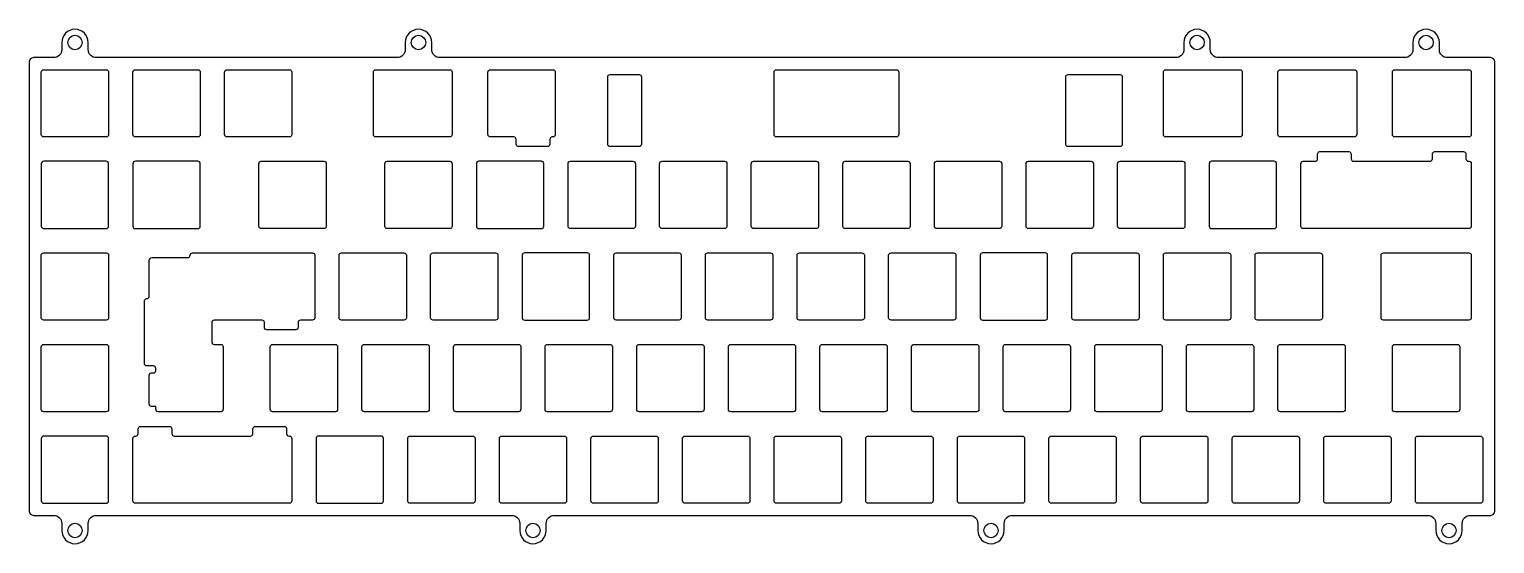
# Model space of a CAD drawing. Header units: millimetres. Extents: x -305 to 0, y -516 to -409.
import ezdxf

# ---------------------------------------------------------------- set-up
doc = ezdxf.new("R2010")
doc.units = ezdxf.units.MM
doc.layers.get('0').update_dxf_attribs({"linetype": 'CONTINUOUS'})

msp = doc.modelspace()

# ---------------------------------------------------------------- linework, layer by layer
for points in [[(-0.025, -509.05), (-0.025, -415.65, 0.414213562), (-0.925, -414.75), (-9.8375, -414.75, -0.414213562), (-11.5375, -413.05), (-11.5375, -411.6, 1), (-17.0375, -411.6), (-17.0375, -413.05, -0.414213562), (-18.7375, -414.75), (-57.4625, -414.75, -0.414213562), (-59.1625, -413.05), (-59.1625, -411.6, 1), (-64.6625, -411.6), (-64.6625, -413.05, -0.414213562), (-66.3625, -414.75), (-219.3875, -414.75, -0.414213562), (-221.0875, -413.05), (-221.0875, -411.6, 1), (-226.5875, -411.6), (-226.5875, -413.05, -0.414213562), (-228.2875, -414.75), (-290.825, -414.75, -0.414213562), (-292.525, -413.05), (-292.525, -411.6, 1), (-298.025, -411.6), (-298.025, -413.05, -0.414213562), (-299.725, -414.75), (-303.875, -414.75, 0.414213562), (-304.775, -415.65), (-304.775, -509.05, 0.414213562), (-303.875, -509.95), (-299.725, -509.95, -0.414213562), (-298.025, -511.65), (-298.025, -513.1, 1), (-292.525, -513.1), (-292.525, -511.65, -0.414213562), (-290.825, -509.95), (-204.475, -509.95, -0.414213562), (-202.775, -511.65), (-202.775, -513.1, 1), (-197.275, -513.1), (-197.275, -511.65, -0.414213562), (-195.575, -509.95), (-109.225, -509.95, -0.414213562), (-107.525, -511.65), (-107.525, -513.1, 1), (-102.025, -513.1), (-102.025, -511.65, -0.414213562), (-100.325, -509.95), (-13.975, -509.95, -0.414213562), (-12.275, -511.65), (-12.275, -513.1, 1), (-6.775, -513.1), (-6.775, -511.65, -0.414213562), (-5.075, -509.95), (-0.925, -509.95, 0.414213562)], [(-302.275, -430.75), (-302.275, -417.75, -0.414213562), (-301.775, -417.25), (-288.775, -417.25, -0.414213562), (-288.275, -417.75), (-288.275, -430.75, -0.414213562), (-288.775, -431.25), (-301.775, -431.25, -0.414213562)], [(-269.225, -417.75), (-269.225, -430.75, -0.414213562), (-269.725, -431.25), (-282.725, -431.25, -0.414213562), (-283.225, -430.75), (-283.225, -417.75, -0.414213562), (-282.725, -417.25), (-269.725, -417.25, -0.414213562)], [(-264.175, -430.75), (-264.175, -417.75, -0.414213562), (-263.675, -417.25), (-250.675, -417.25, -0.414213562), (-250.175, -417.75), (-250.175, -430.75, -0.414213562), (-250.675, -431.25), (-263.675, -431.25, -0.414213562)], [(-216.8375, -417.75), (-216.8375, -430.75, -0.414213562), (-217.3375, -431.25), (-232.71875, -431.25, -0.414213562), (-233.21875, -430.75), (-233.21875, -417.75, -0.414213562), (-232.71875, -417.25), (-217.3375, -417.25, -0.414213562)], [(-203.525, -431.75, 0.414213562), (-204.025, -431.25), (-208.90625, -431.25, -0.414213562), (-209.40625, -430.75), (-209.40625, -417.75, -0.414213562), (-208.90625, -417.25), (-195.90625, -417.25, -0.414213562), (-195.40625, -417.75), (-195.40625, -430.75, -0.414213562), (-195.90625, -431.25), (-196.025, -431.25, 0.414213562), (-196.525, -431.75), (-196.525, -432.75, -0.414213562), (-197.025, -433.25), (-203.025, -433.25, -0.414213562), (-203.525, -432.75)], [(-123.96875, -417.75), (-123.96875, -430.75, -0.414213562), (-124.46875, -431.25), (-149.375, -431.25, -0.414213562), (-149.875, -430.75), (-149.875, -417.75, -0.414213562), (-149.375, -417.25), (-124.46875, -417.25, -0.414213562)], [(-53.03125, -431.25), (-68.4125, -431.25, -0.414213562), (-68.9125, -430.75), (-68.9125, -417.75, -0.414213562), (-68.4125, -417.25), (-53.03125, -417.25, -0.414213562), (-52.53125, -417.75), (-52.53125, -430.75, -0.414213562)], [(-45.1, -430.75), (-45.1, -417.75, -0.414213562), (-44.6, -417.25), (-29.21875, -417.25, -0.414213562), (-28.71875, -417.75), (-28.71875, -430.75, -0.414213562), (-29.21875, -431.25), (-44.6, -431.25, -0.414213562)], [(-21.2875, -430.75), (-21.2875, -417.75, -0.414213562), (-20.7875, -417.25), (-5.40625, -417.25, -0.414213562), (-4.90625, -417.75), (-4.90625, -430.75, -0.414213562), (-5.40625, -431.25), (-20.7875, -431.25, -0.414213562)], [(-177.46875, -418.75), (-177.46875, -432.75, -0.414213562), (-177.96875, -433.25), (-183.96875, -433.25, -0.414213562), (-184.46875, -432.75), (-184.46875, -418.75, -0.414213562), (-183.96875, -418.25), (-177.96875, -418.25, -0.414213562)], [(-89.225, -432.75), (-89.225, -418.75, -0.414213562), (-88.725, -418.25), (-77.96875, -418.25, -0.414213562), (-77.46875, -418.75), (-77.46875, -432.75, -0.414213562), (-77.96875, -433.25), (-88.725, -433.25, -0.414213562)], [(-37.36925, -436.3, 0.414213562), (-36.86925, -435.8), (-36.86925, -434.8, -0.414213562), (-36.36925, -434.3), (-30.36925, -434.3, -0.414213562), (-29.86925, -434.8), (-29.86925, -435.8, 0.414213562), (-29.36925, -436.3), (-13.49325, -436.3, 0.414213562), (-12.99325, -435.8), (-12.99325, -434.8, -0.414213562), (-12.49325, -434.3), (-6.49325, -434.3, -0.414213562), (-5.99325, -434.8), (-5.99325, -435.8, 0.414213562), (-5.49325, -436.3), (-5.40625, -436.3, -0.414213562), (-4.90625, -436.8), (-4.90625, -449.8, -0.414213562), (-5.40625, -450.3), (-39.8375, -450.3, -0.414213562), (-40.3375, -449.8), (-40.3375, -436.8, -0.414213562), (-39.8375, -436.3)], [(-302.275, -449.8, 0.414213562), (-301.775, -450.3), (-288.775, -450.3, 0.414213562), (-288.275, -449.8), (-288.275, -436.8, 0.414213562), (-288.775, -436.3), (-301.775, -436.3, 0.414213562), (-302.275, -436.8)], [(-283.225, -449.8, 0.414213562), (-282.725, -450.3), (-269.725, -450.3, 0.414213562), (-269.225, -449.8), (-269.225, -436.8, 0.414213562), (-269.725, -436.3), (-282.725, -436.3, 0.414213562), (-283.225, -436.8)], [(-256.53125, -436.3), (-243.53125, -436.3, -0.414213562), (-243.03125, -436.8), (-243.03125, -449.8, -0.414213562), (-243.53125, -450.3), (-256.53125, -450.3, -0.414213562), (-257.03125, -449.8), (-257.03125, -436.8, -0.414213562)], [(-216.8375, -436.8), (-216.8375, -449.8, -0.414213562), (-217.3375, -450.3), (-230.3375, -450.3, -0.414213562), (-230.8375, -449.8), (-230.8375, -436.8, -0.414213562), (-230.3375, -436.3), (-217.3375, -436.3, -0.414213562)], [(-197.7875, -436.8, 0.414213562), (-198.2875, -436.3), (-211.2875, -436.3, 0.414213562), (-211.7875, -436.8), (-211.7875, -449.8, 0.414213562), (-211.2875, -450.3), (-198.2875, -450.3, 0.414213562), (-197.7875, -449.8)], [(-192.7375, -449.8), (-192.7375, -436.8, -0.414213562), (-192.2375, -436.3), (-179.2375, -436.3, -0.414213562), (-178.7375, -436.8), (-178.7375, -449.8, -0.414213562), (-179.2375, -450.3), (-192.2375, -450.3, -0.414213562)], [(-173.6875, -449.8), (-173.6875, -436.8, -0.414213562), (-173.1875, -436.3), (-160.1875, -436.3, -0.414213562), (-159.6875, -436.8), (-159.6875, -449.8, -0.414213562), (-160.1875, -450.3), (-173.1875, -450.3, -0.414213562)], [(-141.1375, -450.3), (-154.1375, -450.3, -0.414213562), (-154.6375, -449.8), (-154.6375, -436.8, -0.414213562), (-154.1375, -436.3), (-141.1375, -436.3, -0.414213562), (-140.6375, -436.8), (-140.6375, -449.8, -0.414213562)], [(-121.5875, -436.8), (-121.5875, -449.8, -0.414213562), (-122.0875, -450.3), (-135.0875, -450.3, -0.414213562), (-135.5875, -449.8), (-135.5875, -436.8, -0.414213562), (-135.0875, -436.3), (-122.0875, -436.3, -0.414213562)], [(-116.0375, -436.3), (-103.0375, -436.3, -0.414213562), (-102.5375, -436.8), (-102.5375, -449.8, -0.414213562), (-103.0375, -450.3), (-116.0375, -450.3, -0.414213562), (-116.5375, -449.8), (-116.5375, -436.8, -0.414213562)], [(-97.4875, -449.8), (-97.4875, -436.8, -0.414213562), (-96.9875, -436.3), (-83.9875, -436.3, -0.414213562), (-83.4875, -436.8), (-83.4875, -449.8, -0.414213562), (-83.9875, -450.3), (-96.9875, -450.3, -0.414213562)], [(-78.4375, -449.8), (-78.4375, -436.8, -0.414213562), (-77.9375, -436.3), (-64.9375, -436.3, -0.414213562), (-64.4375, -436.8), (-64.4375, -449.8, -0.414213562), (-64.9375, -450.3), (-77.9375, -450.3, -0.414213562)], [(-59.3875, -449.8, 0.414213562), (-58.8875, -450.3), (-45.8875, -450.3, 0.414213562), (-45.3875, -449.8), (-45.3875, -436.8, 0.414213562), (-45.8875, -436.3), (-58.8875, -436.3, 0.414213562), (-59.3875, -436.8)], [(-302.275, -468.85), (-302.275, -455.85, -0.414213562), (-301.775, -455.35), (-288.775, -455.35, -0.414213562), (-288.275, -455.85), (-288.275, -468.85, -0.414213562), (-288.775, -469.35), (-301.775, -469.35, -0.414213562)], [(-255.88075, -469.85, 0.414213562), (-256.38075, -469.35), (-266.34375, -469.35, 0.414213562), (-266.84375, -469.85), (-266.84375, -473.9, 0.414213562), (-266.34375, -474.4), (-264.9625, -474.4, -0.414213562), (-264.4625, -474.9), (-264.4625, -487.9, -0.414213562), (-264.9625, -488.4), (-277.9625, -488.4, -0.414213562), (-278.4625, -487.9), (-278.4625, -487.313), (-279.34375, -487.313, -0.414213562), (-279.84375, -486.813), (-279.84375, -480.813, -0.414213562), (-279.34375, -480.313), (-278.9625, -480.313, 0.414213562), (-278.4625, -479.813), (-278.4625, -479.375, 0.414213562), (-278.9625, -478.875), (-280.34375, -478.875, -0.414213562), (-280.84375, -478.375), (-280.84375, -465.375, -0.414213562), (-280.34375, -464.875, 0.414213562), (-279.84375, -464.375), (-279.84375, -456.937, -0.231177905), (-279.65112, -456.54263, -0.231177905), (-279.25675, -456.35), (-271.81875, -456.35, 0.414213562), (-271.31875, -455.85, -0.414213562), (-270.81875, -455.35), (-245.9125, -455.35, -0.414213562), (-245.4125, -455.85), (-245.4125, -468.85, -0.414213562), (-245.9125, -469.35), (-248.38075, -469.35, 0.414213562), (-248.88075, -469.85), (-248.88075, -470.85, -0.414213562), (-249.38075, -471.35), (-255.38075, -471.35, -0.414213562), (-255.88075, -470.85)], [(-226.3625, -455.85), (-226.3625, -468.85, -0.414213562), (-226.8625, -469.35), (-239.8625, -469.35, -0.414213562), (-240.3625, -468.85), (-240.3625, -455.85, -0.414213562), (-239.8625, -455.35), (-226.8625, -455.35, -0.414213562)], [(-221.3125, -468.85), (-221.3125, -455.85, -0.414213562), (-220.8125, -455.35), (-207.8125, -455.35, -0.414213562), (-207.3125, -455.85), (-207.3125, -468.85, -0.414213562), (-207.8125, -469.35), (-220.8125, -469.35, -0.414213562)], [(-188.7625, -469.35, 0.414213562), (-188.2625, -468.85), (-188.2625, -455.85, 0.414213562), (-188.7625, -455.35), (-201.7625, -455.35, 0.414213562), (-202.2625, -455.85), (-202.2625, -468.85, 0.414213562), (-201.7625, -469.35)], [(-183.2125, -468.85), (-183.2125, -455.85, -0.414213562), (-182.7125, -455.35), (-169.7125, -455.35, -0.414213562), (-169.2125, -455.85), (-169.2125, -468.85, -0.414213562), (-169.7125, -469.35), (-182.7125, -469.35, -0.414213562)], [(-150.6625, -469.35), (-163.6625, -469.35, -0.414213562), (-164.1625, -468.85), (-164.1625, -455.85, -0.414213562), (-163.6625, -455.35), (-150.6625, -455.35, -0.414213562), (-150.1625, -455.85), (-150.1625, -468.85, -0.414213562)], [(-145.1125, -468.85), (-145.1125, -455.85, -0.414213562), (-144.6125, -455.35), (-131.6125, -455.35, -0.414213562), (-131.1125, -455.85), (-131.1125, -468.85, -0.414213562), (-131.6125, -469.35), (-144.6125, -469.35, -0.414213562)], [(-112.0625, -455.85), (-112.0625, -468.85, -0.414213562), (-112.5625, -469.35), (-125.5625, -469.35, -0.414213562), (-126.0625, -468.85), (-126.0625, -455.85, -0.414213562), (-125.5625, -455.35), (-112.5625, -455.35, -0.414213562)], [(-107.0125, -468.85, 0.414213562), (-106.5125, -469.35), (-93.5125, -469.35, 0.414213562), (-93.0125, -468.85), (-93.0125, -455.85, 0.414213562), (-93.5125, -455.35), (-106.5125, -455.35, 0.414213562), (-107.0125, -455.85)], [(-87.9625, -468.85), (-87.9625, -455.85, -0.414213562), (-87.4625, -455.35), (-74.4625, -455.35, -0.414213562), (-73.9625, -455.85), (-73.9625, -468.85, -0.414213562), (-74.4625, -469.35), (-87.4625, -469.35, -0.414213562)], [(-68.4125, -455.35), (-55.4125, -455.35, -0.414213562), (-54.9125, -455.85), (-54.9125, -468.85, -0.414213562), (-55.4125, -469.35), (-68.4125, -469.35, -0.414213562), (-68.9125, -468.85), (-68.9125, -455.85, -0.414213562)], [(-49.8625, -468.85), (-49.8625, -455.85, -0.414213562), (-49.3625, -455.35), (-36.3625, -455.35, -0.414213562), (-35.8625, -455.85), (-35.8625, -468.85, -0.414213562), (-36.3625, -469.35), (-49.3625, -469.35, -0.414213562)], [(-4.90625, -455.85), (-4.90625, -468.85, -0.414213562), (-5.40625, -469.35), (-23.16875, -469.35, -0.414213562), (-23.66875, -468.85), (-23.66875, -455.85, -0.414213562), (-23.16875, -455.35), (-5.40625, -455.35, -0.414213562)], [(-302.275, -487.9), (-302.275, -474.9, -0.414213562), (-301.775, -474.4), (-288.775, -474.4, -0.414213562), (-288.275, -474.9), (-288.275, -487.9, -0.414213562), (-288.775, -488.4), (-301.775, -488.4, -0.414213562)], [(-241.15, -488.4), (-254.15, -488.4, -0.414213562), (-254.65, -487.9), (-254.65, -474.9, -0.414213562), (-254.15, -474.4), (-241.15, -474.4, -0.414213562), (-240.65, -474.9), (-240.65, -487.9, -0.414213562)], [(-235.6, -487.9), (-235.6, -474.9, -0.414213562), (-235.1, -474.4), (-222.1, -474.4, -0.414213562), (-221.6, -474.9), (-221.6, -487.9, -0.414213562), (-222.1, -488.4), (-235.1, -488.4, -0.414213562)], [(-216.55, -487.9), (-216.55, -474.9, -0.414213562), (-216.05, -474.4), (-203.05, -474.4, -0.414213562), (-202.55, -474.9), (-202.55, -487.9, -0.414213562), (-203.05, -488.4), (-216.05, -488.4, -0.414213562)], [(-197.5, -487.9), (-197.5, -474.9, -0.414213562), (-197, -474.4), (-184, -474.4, -0.414213562), (-183.5, -474.9), (-183.5, -487.9, -0.414213562), (-184, -488.4), (-197, -488.4, -0.414213562)], [(-178.45, -487.9), (-178.45, -474.9, -0.414213562), (-177.95, -474.4), (-164.95, -474.4, -0.414213562), (-164.45, -474.9), (-164.45, -487.9, -0.414213562), (-164.95, -488.4), (-177.95, -488.4, -0.414213562)], [(-158.9, -474.4), (-145.9, -474.4, -0.414213562), (-145.4, -474.9), (-145.4, -487.9, -0.414213562), (-145.9, -488.4), (-158.9, -488.4, -0.414213562), (-159.4, -487.9), (-159.4, -474.9, -0.414213562)], [(-140.35, -487.9), (-140.35, -474.9, -0.414213562), (-139.85, -474.4), (-126.85, -474.4, -0.414213562), (-126.35, -474.9), (-126.35, -487.9, -0.414213562), (-126.85, -488.4), (-139.85, -488.4, -0.414213562)], [(-121.3, -487.9), (-121.3, -474.9, -0.414213562), (-120.8, -474.4), (-107.8, -474.4, -0.414213562), (-107.3, -474.9), (-107.3, -487.9, -0.414213562), (-107.8, -488.4), (-120.8, -488.4, -0.414213562)], [(-102.25, -487.9), (-102.25, -474.9, -0.414213562), (-101.75, -474.4), (-88.75, -474.4, -0.414213562), (-88.25, -474.9), (-88.25, -487.9, -0.414213562), (-88.75, -488.4), (-101.75, -488.4, -0.414213562)], [(-83.2, -487.9), (-83.2, -474.9, -0.414213562), (-82.7, -474.4), (-69.7, -474.4, -0.414213562), (-69.2, -474.9), (-69.2, -487.9, -0.414213562), (-69.7, -488.4), (-82.7, -488.4, -0.414213562)], [(-63.65, -474.4), (-50.65, -474.4, -0.414213562), (-50.15, -474.9), (-50.15, -487.9, -0.414213562), (-50.65, -488.4), (-63.65, -488.4, -0.414213562), (-64.15, -487.9), (-64.15, -474.9, -0.414213562)], [(-45.1, -487.9), (-45.1, -474.9, -0.414213562), (-44.6, -474.4), (-31.6, -474.4, -0.414213562), (-31.1, -474.9), (-31.1, -487.9, -0.414213562), (-31.6, -488.4), (-44.6, -488.4, -0.414213562)], [(-7.7875, -488.4), (-20.7875, -488.4, -0.414213562), (-21.2875, -487.9), (-21.2875, -474.9, -0.414213562), (-20.7875, -474.4), (-7.7875, -474.4, -0.414213562), (-7.2875, -474.9), (-7.2875, -487.9, -0.414213562)], [(-302.275, -506.95, 0.414213562), (-301.775, -507.45), (-288.775, -507.45, 0.414213562), (-288.275, -506.95), (-288.275, -493.95, 0.414213562), (-288.775, -493.45), (-301.775, -493.45, 0.414213562), (-302.275, -493.95)], [(-251.262, -492.95, 0.414213562), (-250.762, -493.45), (-250.675, -493.45, -0.414213562), (-250.175, -493.95), (-250.175, -506.95, -0.414213562), (-250.675, -507.45), (-282.725, -507.45, -0.414213562), (-283.225, -506.95), (-283.225, -493.95, -0.414213562), (-282.725, -493.45), (-282.638, -493.45, 0.414213562), (-282.138, -492.95), (-282.138, -491.95, -0.414213562), (-281.638, -491.45), (-275.638, -491.45, -0.414213562), (-275.138, -491.95), (-275.138, -492.95, 0.414213562), (-274.638, -493.45), (-258.762, -493.45, 0.414213562), (-258.262, -492.95), (-258.262, -491.95, -0.414213562), (-257.762, -491.45), (-251.762, -491.45, -0.414213562), (-251.262, -491.95)], [(-231.625, -507.45, 0.414213562), (-231.125, -506.95), (-231.125, -493.95, 0.414213562), (-231.625, -493.45), (-244.625, -493.45, 0.414213562), (-245.125, -493.95), (-245.125, -506.95, 0.414213562), (-244.625, -507.45)], [(-226.075, -506.95), (-226.075, -493.95, -0.414213562), (-225.575, -493.45), (-212.575, -493.45, -0.414213562), (-212.075, -493.95), (-212.075, -506.95, -0.414213562), (-212.575, -507.45), (-225.575, -507.45, -0.414213562)], [(-207.025, -506.95), (-207.025, -493.95, -0.414213562), (-206.525, -493.45), (-193.525, -493.45, -0.414213562), (-193.025, -493.95), (-193.025, -506.95, -0.414213562), (-193.525, -507.45), (-206.525, -507.45, -0.414213562)], [(-187.975, -506.95), (-187.975, -493.95, -0.414213562), (-187.475, -493.45), (-174.475, -493.45, -0.414213562), (-173.975, -493.95), (-173.975, -506.95, -0.414213562), (-174.475, -507.45), (-187.475, -507.45, -0.414213562)], [(-168.925, -506.95), (-168.925, -493.95, -0.414213562), (-168.425, -493.45), (-155.425, -493.45, -0.414213562), (-154.925, -493.95), (-154.925, -506.95, -0.414213562), (-155.425, -507.45), (-168.425, -507.45, -0.414213562)], [(-149.875, -506.95), (-149.875, -493.95, -0.414213562), (-149.375, -493.45), (-136.375, -493.45, -0.414213562), (-135.875, -493.95), (-135.875, -506.95, -0.414213562), (-136.375, -507.45), (-149.375, -507.45, -0.414213562)], [(-130.825, -506.95), (-130.825, -493.95, -0.414213562), (-130.325, -493.45), (-117.325, -493.45, -0.414213562), (-116.825, -493.95), (-116.825, -506.95, -0.414213562), (-117.325, -507.45), (-130.325, -507.45, -0.414213562)], [(-111.775, -506.95), (-111.775, -493.95, -0.414213562), (-111.275, -493.45), (-98.275, -493.45, -0.414213562), (-97.775, -493.95), (-97.775, -506.95, -0.414213562), (-98.275, -507.45), (-111.275, -507.45, -0.414213562)], [(-78.725, -493.95), (-78.725, -506.95, -0.414213562), (-79.225, -507.45), (-92.225, -507.45, -0.414213562), (-92.725, -506.95), (-92.725, -493.95, -0.414213562), (-92.225, -493.45), (-79.225, -493.45, -0.414213562)], [(-73.175, -493.45), (-60.175, -493.45, -0.414213562), (-59.675, -493.95), (-59.675, -506.95, -0.414213562), (-60.175, -507.45), (-73.175, -507.45, -0.414213562), (-73.675, -506.95), (-73.675, -493.95, -0.414213562)], [(-40.625, -493.95), (-40.625, -506.95, -0.414213562), (-41.125, -507.45), (-54.125, -507.45, -0.414213562), (-54.625, -506.95), (-54.625, -493.95, -0.414213562), (-54.125, -493.45), (-41.125, -493.45, -0.414213562)], [(-35.575, -506.95), (-35.575, -493.95, -0.414213562), (-35.075, -493.45), (-22.075, -493.45, -0.414213562), (-21.575, -493.95), (-21.575, -506.95, -0.414213562), (-22.075, -507.45), (-35.075, -507.45, -0.414213562)], [(-16.025, -493.45), (-3.025, -493.45, -0.414213562), (-2.525, -493.95), (-2.525, -506.95, -0.414213562), (-3.025, -507.45), (-16.025, -507.45, -0.414213562), (-16.525, -506.95), (-16.525, -493.95, -0.414213562)]]:
    msp.add_lwpolyline(points, format="xyb", close=True)
for centre in [(-295.275, -411.6), (-223.8375, -411.6), (-61.9125, -411.6), (-14.2875, -411.6), (-295.275, -513.1), (-200.025, -513.1), (-104.775, -513.1), (-9.525, -513.1)]:
    msp.add_circle(centre, 1.5)

doc.saveas('drawing.dxf')
